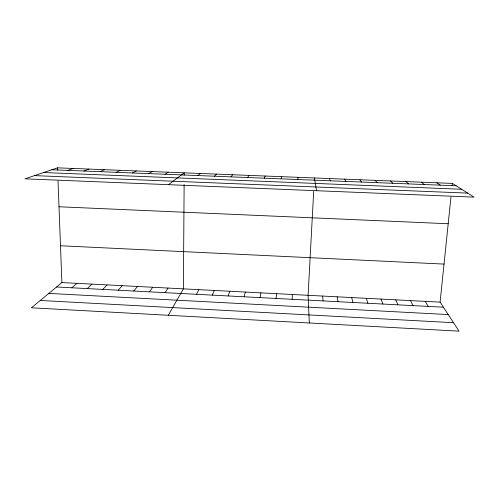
<?xml version="1.0" encoding="UTF-8"?>
<svg xmlns="http://www.w3.org/2000/svg" width="499" height="499" viewBox="0 0 499 499"><rect width="100%" height="100%" fill="white"/><g stroke="black" fill="none" stroke-linecap="round" stroke-linejoin="round"><path stroke-width="0.75" d="M184.131 184.53L183.389 288.852L168.3 315.274M184.193 175.174L184.212 172.835L168.494 184.68M297.915 179.521L297.94 177.32M292.177 299.3L292.333 294.491M313.69 191.379L308.101 295.308L309.305 322.978M314.295 180.208L314.414 177.968L316.547 190.712M440.093 302.138L61.895 282.565L31.406 307.796L459.068 331.161L440.093 302.138L450.971 196.986M452.144 185.672L452.381 183.407L57.51 167.839L24.95 178.829L474.05 197.13L452.381 183.407M276.097 298.464L276.614 293.674M260.073 297.622L260.952 292.863M281.105 178.854L281.523 176.671M244.105 296.793L245.34 292.058M228.186 295.957L229.777 291.254M264.351 178.187L265.169 176.028M212.318 295.127L214.264 290.449M196.506 294.304L198.802 289.651M247.66 177.525L248.864 175.386M165.044 292.657L168.032 288.054M149.388 291.84L152.719 287.262M231.025 176.864L232.621 174.744M133.788 291.023L137.462 286.476M118.238 290.212L122.249 285.69M214.451 176.209L216.429 174.107M102.738 289.401L107.085 284.904M87.288 288.597L91.978 284.118M71.893 287.792L76.908 283.338M197.928 175.554L200.292 173.471M165.069 174.251L168.182 172.205M148.721 173.602L152.214 171.575M132.435 172.953L136.296 170.945M116.198 172.311L120.434 170.321M100.025 171.668L104.622 169.697M83.901 171.032L88.866 169.074M67.833 170.39L73.16 168.456M51.827 169.76L456.142 185.796M43.556 172.548L461.631 189.271M34.443 175.623L467.706 193.113M59.001 206.767L448.208 223.745M60.491 245.758L444.029 264.09M56.549 286.987L443.405 307.203M48.79 293.406L448.227 314.576M40.263 300.467L453.535 322.703M436.85 182.796L440.23 185.166M421.374 182.185L424.368 184.536M405.949 181.58L408.562 183.906M390.574 180.975L392.807 183.283M375.242 180.37L377.101 182.659M359.96 179.765L361.444 182.041M425.248 301.365L428.211 306.411M410.446 300.604L413.06 305.619M344.734 179.166L345.838 181.418M395.695 299.837L397.953 304.827M380.986 299.076L382.895 304.041M329.546 178.567L330.288 180.8M366.316 298.321L367.888 303.261M351.701 297.56L352.924 302.475M337.124 296.805L338.01 301.695M322.591 296.057L323.14 300.922M57.51 167.839L57.597 170.153M58.009 180.937L61.895 282.565"/></g></svg>
